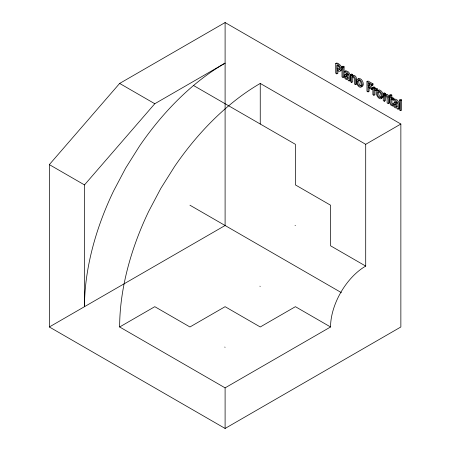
<?xml version="1.0" encoding="UTF-8"?>
<svg xmlns="http://www.w3.org/2000/svg" width="451" height="451" viewBox="0 0 451 451"><rect width="100%" height="100%" fill="white"/><g stroke="black" fill="none" stroke-linecap="round" stroke-linejoin="round"><path stroke-width="0.68" d="M346.368 75.492L346.605 77.053L348.397 78.158M358.99 80.126C358.365 82.065 358.838 85.16 361.178 85.684M378.953 91.654C378.271 93.571 378.896 97.134 381.433 97.168M345.28 74.736L346.357 73.93L348.634 74.759M394.18 102.969L394.743 102.23L396.502 102.501M377.808 91.079L378.389 90.206A3.535 2.041 60 0 1 379.821 90.093C382.814 91.051 384.968 97.157 381.563 98.431M49.339 164.615L119.645 83.435L225.1 22.55L400.86 124.025L400.86 326.975L225.1 428.45L49.339 326.975L49.339 164.615L84.489 184.91L84.489 306.68A198.852 114.808 -60 0 1 113.545 191.066L125.671 168.099L139.5 146.113A198.852 114.808 -60 0 1 225.1 63.14L154.794 103.73L84.489 184.91M358.083 79.038L358.421 78.683A3.535 2.041 60 0 1 359.853 78.564C363.004 79.308 365.203 86.772 361.059 86.778M337.884 70.863L337.884 73.259L336.829 73.868L335.719 73.225L335.719 63.58L336.773 62.971C339.733 63.349 344.727 69.516 340.302 70.807M336.829 69.178C340.787 72.611 340.437 65.485 336.829 65.322L336.829 69.178L337.884 68.569L339.733 69.505M341.993 66.765L343.048 66.156L344.102 66.765L344.102 76.85L343.048 77.459L341.993 76.85L341.993 66.765L343.048 67.374L344.102 66.765M344.671 71.309L345.725 70.7C350.371 71.41 351.019 76.58 350.202 80.368L349.147 80.977L348.099 80.374L348.099 79.601C345.613 80.447 343.408 77.036 344.434 74.877L345.878 74.635L348.099 75.61C348.719 72.803 344.051 73.637 344.671 71.309C349.316 72.019 349.965 77.189 349.147 80.977M350.63 74.595L351.684 73.987L352.738 74.595L352.738 75.402L351.684 76.01L351.684 75.204L350.63 74.595L350.63 81.834L351.684 82.443L352.738 81.834L352.738 76.428M351.684 75.204L352.738 74.595M351.684 82.443L351.684 77.036L352.502 76.879A2.543 1.471 60 0 1 353.669 77.341L354.458 78.993L354.503 84.072L355.557 84.681L356.611 84.072C357.034 81.53 357.22 74.421 352.738 75.402M369.121 87.308L369.121 91.294L368.067 91.903L366.951 91.26L366.951 81.608L368.01 81L373.005 83.886L373.005 85.03L371.951 85.639L368.067 83.39L368.067 86.113L371.793 88.266L372.847 87.657L369.121 85.504L368.067 86.113M366.951 81.608L371.951 84.495L373.005 83.886M372.864 87.432L373.918 86.823L374.973 87.432L374.973 88.509L373.918 89.118L373.918 88.041L372.864 87.432L372.864 94.671L373.918 95.279L374.973 94.671L374.973 90.177M373.918 88.041L374.973 87.432M368.067 91.903L368.067 87.257L371.793 89.405L372.847 88.796M373.918 95.279L373.918 90.144C375.012 89.191 376.85 91.976 376.185 89.388L377.239 88.779L375.982 88.255L374.973 88.509M376.185 90.662L377.239 90.053L377.239 88.779M383.243 93.425L384.297 92.816L385.351 93.425L385.351 94.231L384.297 94.84L384.297 94.034L383.243 93.425L383.243 100.663L384.297 101.272L385.351 100.663L385.351 95.262L384.297 95.871L384.297 101.272M384.297 94.034L385.351 93.425M389.01 96.756L389.72 97.168L389.72 95.088L390.775 94.479L391.829 95.088L391.829 97.168L393.774 98.284L393.774 99.299L392.72 99.908L390.775 98.786L390.921 103.719L391.806 104.683L392.72 104.976L392.72 106.07C389.134 105.371 389.467 100.866 389.72 98.177L389.01 97.766L389.01 96.756L390.064 96.148M389.72 95.088L390.775 95.697L391.829 95.088M390.775 95.697L390.775 97.777L391.829 97.168M390.775 97.777L392.72 98.893L393.774 98.284M393.571 99.541L394.625 98.932C399.27 99.643 399.919 104.812 399.101 108.601L398.047 109.21L396.998 108.606L396.998 107.834C394.512 108.68 392.308 105.269 393.334 103.11L394.777 102.867L396.998 103.843C397.619 101.035 392.956 101.87 393.571 99.541C398.216 100.252 398.864 105.421 398.047 109.21M384.297 95.871L385.115 95.708A2.543 1.471 60 0 1 386.281 96.176L387.076 97.828L387.116 102.901L388.17 103.51L389.224 102.901C389.647 100.359 389.839 93.25 385.351 94.231M399.552 99.998L400.606 99.389L401.661 99.998L401.661 110.078L400.606 110.687L399.552 110.078L399.552 99.998L400.606 100.607L401.661 99.998M49.339 326.975L225.1 225.5L225.1 22.55M365.705 144.32L365.705 266.09A49.711 28.701 -60 0 0 330.555 326.975L225.1 387.86L119.645 326.975A198.852 114.808 -60 0 1 148.7 211.361L160.827 188.394L174.655 166.402A198.852 114.808 -60 0 1 260.25 83.435L365.705 144.32L400.86 124.025M119.645 326.975L154.794 306.68L189.944 326.975L225.1 306.68L260.25 326.975L295.405 306.68L330.555 326.975M373.918 89.118L374.922 88.864L376.185 89.388M351.684 76.01C356.166 75.029 355.98 82.138 355.557 84.681M384.297 94.84C388.779 93.859 388.593 100.968 388.17 103.51M397.297 106.391L395.877 105.743L395.2 104.175M393.362 104.277L391.975 103.11L391.829 98.865M335.719 63.58C340.302 63.574 344.113 74.731 336.829 70.271L336.829 73.868M377.239 90.053L376.935 89.828M193.58 85.532L295.405 144.32L295.405 184.91L330.555 205.205L330.555 245.795L365.705 266.09M119.645 83.435L154.794 103.73M295.05 225.297L295.405 225.5M189.944 205.205L341.379 292.637M259.9 286.182L260.25 286.385M224.745 347.067L225.1 347.27M400.606 100.607L400.606 110.687M392.72 98.893L392.72 99.908M371.951 84.495L371.951 85.639M371.793 88.266L371.793 89.405M369.121 83.463L369.121 85.504M343.048 67.374L343.048 77.459M337.884 65.356L337.884 68.569M260.25 83.435L260.25 124.025M225.1 387.86L225.1 428.45M362.192 84.895C361.369 91.649 353.652 82.443 357.367 79.291A3.535 2.041 60 0 1 358.799 79.173C361.042 80.069 362.226 82.578 362.192 84.895M382.16 96.424C381.337 103.178 373.62 93.971 377.335 90.814A3.535 2.041 60 0 1 378.767 90.702C381.01 91.598 382.194 94.101 382.16 96.424M357.795 81.129C356.127 85.887 363.258 89.027 360.665 81.924A2.007 1.156 60 0 0 359.785 80.774L359.013 80.329A2.018 1.167 60 0 0 358.128 80.458L357.795 81.129M377.763 92.658C376.095 97.416 383.226 100.556 380.627 93.447A2.007 1.156 60 0 0 379.753 92.303L378.975 91.857A2.018 1.167 60 0 0 378.096 91.987L377.763 92.658M345.314 76.101C344.88 77.611 346.616 79.275 348.099 78.592L348.099 76.58L346.216 75.796L345.314 76.101M394.219 104.333C393.785 105.844 395.521 107.507 396.998 106.825L396.998 104.812L395.121 104.029L394.219 104.333"/></g></svg>
